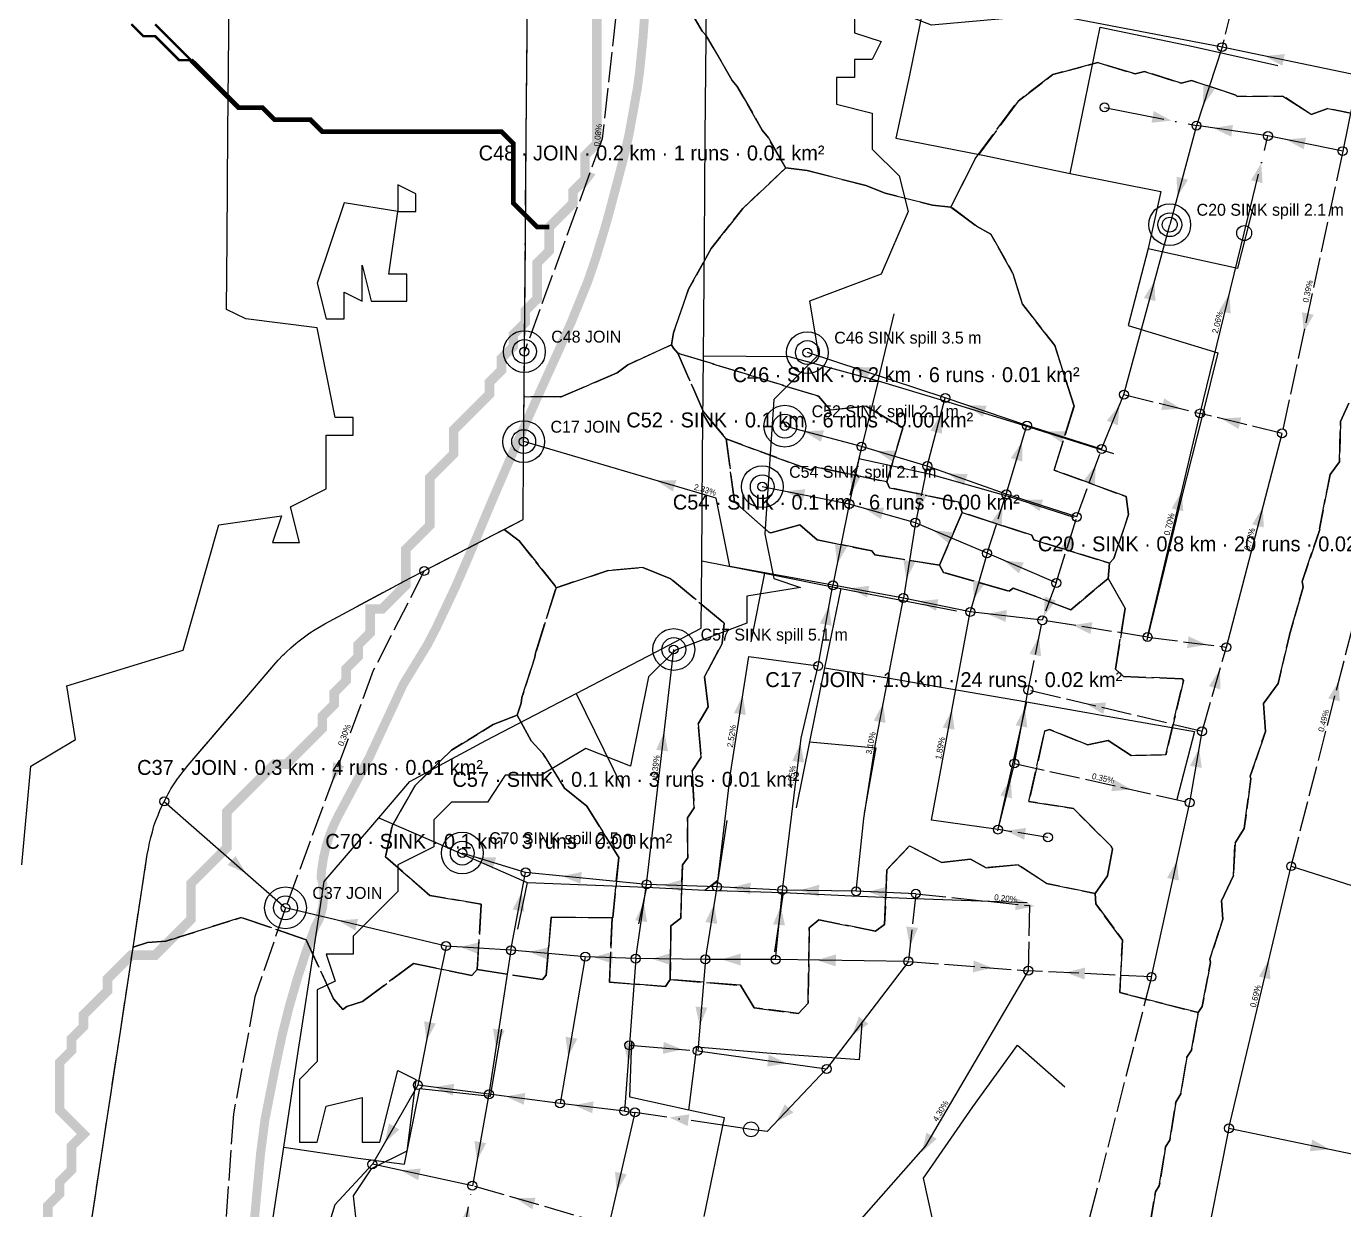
# Model space of a CAD drawing. Header units: metres. Extents: x 441395 to 476894, y 2561381 to 2578972.
# Drawn here: x 449856.8 to 450298.3, y 2568880.6 to 2569277.4 of the extents above; entities that cross this region are included whole.
import ezdxf
from ezdxf.enums import TextEntityAlignment as Align

# ---------------------------------------------------------------- set-up
doc = ezdxf.new("R2010")
doc.units = ezdxf.units.M
doc.header["$LTSCALE"] = 8
doc.linetypes.add('DASHDOT', pattern=[3.556, 2.54, -0.508, 0, -0.508])
doc.linetypes.add('DASHED', pattern=[1.524, 1.27, -0.254])
for name, color, linetype in [('A_ARROWS', 7, 'Continuous'), ('A_BUILT_2006', 252, 'Continuous'), ('A_CATCH_LABEL', 7, 'Continuous'), ('A_CATCHMENTS', 7, 'Continuous'), ('A_ENVELOPE', 3, 'Continuous'), ('A_GRADIENT', 8, 'Continuous'), ('A_JUNCTIONS', 8, 'Continuous'), ('A_MAIN_PIPE', 5, 'Continuous'), ('A_OUTLET_LABEL', 7, 'Continuous'), ('A_OUTLETS', 7, 'Continuous'), ('A_RUNS', 7, 'Continuous'), ('A_STREAMS', 5, 'Continuous'), ('A_WADI', 4, 'Continuous')]:
    doc.layers.add(name, color=color, linetype=linetype)

msp = doc.modelspace()

# ---------------------------------------------------------------- linework, layer by layer
at = {"layer": 'A_ARROWS', "color": 1}
for points in [[(450271.91, 2569267.42), (450278.58, 2569268.08), (450277.77, 2569264.16)], [(450067.93, 2569125.08), (450074.64, 2569125.2), (450073.51, 2569121.36)], [(450128.53, 2569096.91), (450127.84, 2569103.58), (450131.76, 2569102.79)], [(450151.73, 2569091.82), (450150.75, 2569098.45), (450154.7, 2569097.82)], [(450174.32, 2569085.04), (450174.15, 2569091.74), (450178, 2569090.64)], [(450132.64, 2569088.94), (450139.3, 2569089.77), (450138.58, 2569085.83)], [(450197.77, 2569079.49), (450198.15, 2569086.18), (450201.89, 2569084.78)], [(450125.87, 2569083.06), (450126.69, 2569076.41), (450122.76, 2569077.12)], [(450155.8, 2569084.62), (450162.47, 2569085.28), (450161.67, 2569081.36)], [(450178.85, 2569080.37), (450185.44, 2569081.62), (450184.98, 2569077.65)], [(450207.46, 2569076.6), (450214.1, 2569077.56), (450213.46, 2569073.61)], [(450196.21, 2569072.79), (450196.91, 2569066.12), (450192.99, 2569066.9)], [(450096.93, 2569053.1), (450097.92, 2569046.47), (450093.97, 2569047.08)], [(450143.99, 2569050.44), (450144.75, 2569043.78), (450140.82, 2569044.53)], [(450212.01, 2569050.19), (450218.7, 2569050.66), (450217.77, 2569046.76)], [(450167.07, 2569048.16), (450167.87, 2569041.51), (450163.93, 2569042.24)], [(450191.49, 2569048.89), (450192.27, 2569042.23), (450188.34, 2569042.97)], [(450116.25, 2569037.11), (450117.46, 2569030.51), (450113.49, 2569031)], [(450186.73, 2569025.21), (450187.13, 2569018.52), (450183.25, 2569019.48)], [(450185.21, 2569007.61), (450191.84, 2569008.59), (450191.23, 2569004.64)], [(450007.56, 2568998.71), (450014.26, 2568998.75), (450013.09, 2568994.93)], [(450036.35, 2568992.43), (450042.92, 2568993.79), (450042.52, 2568989.81)], [(450093.07, 2568988.58), (450099.56, 2568990.27), (450099.36, 2568986.28)], [(450116.09, 2568987.66), (450122.53, 2568989.55), (450122.46, 2568985.55)], [(450138.91, 2568987.17), (450145.39, 2568988.9), (450145.23, 2568984.9)], [(450022.89, 2568987.15), (450023.68, 2568980.49), (450019.75, 2568981.22)], [(450087.36, 2568983.03), (450088.32, 2568976.39), (450084.37, 2568977.03)], [(450109.68, 2568982.41), (450111.04, 2568975.85), (450107.06, 2568976.24)]]:
    msp.add_solid(points, dxfattribs=at)
at = {"layer": 'A_ARROWS', "color": 4}
for points in [[(450251.18, 2569250.81), (450251.26, 2569257.51), (450255.07, 2569256.27)], [(450240.58, 2569245.75), (450233.91, 2569245.04), (450234.69, 2569248.96)], [(450254.6, 2569243.27), (450261.23, 2569244.34), (450260.65, 2569240.38)], [(450279.04, 2569239.38), (450285.71, 2569240.06), (450284.91, 2569236.14)], [(450270.7, 2569231.48), (450271.12, 2569224.79), (450267.24, 2569225.74)], [(450242.57, 2569220.29), (450242.3, 2569226.99), (450246.17, 2569225.95)], [(450234.92, 2569191.94), (450235.19, 2569185.24), (450231.33, 2569186.28)], [(450260.02, 2569187.74), (450260.44, 2569181.05), (450256.55, 2569182)], [(450284.97, 2569174.81), (450284.36, 2569181.49), (450288.27, 2569180.65)], [(450243.87, 2569149.13), (450237.18, 2569148.73), (450238.14, 2569152.61)], [(450223.19, 2569150.3), (450222.62, 2569143.61), (450218.92, 2569145.13)], [(450257.31, 2569145.83), (450264, 2569146.25), (450263.05, 2569142.37)], [(450133.42, 2569120.98), (450132.79, 2569127.66), (450136.7, 2569126.83)], [(450111.19, 2569121.45), (450117.86, 2569122.16), (450117.07, 2569118.23)], [(450155.53, 2569114.61), (450154.9, 2569121.28), (450158.81, 2569120.46)], [(450244.07, 2569121.46), (450244.55, 2569114.77), (450240.66, 2569115.68)], [(450137.62, 2569115.76), (450144.32, 2569115.95), (450143.23, 2569112.1)], [(450271.22, 2569116.06), (450271.55, 2569109.36), (450267.68, 2569110.37)], [(450160.69, 2569108.4), (450167.36, 2569107.72), (450165.79, 2569104.04)], [(450184.39, 2569098.27), (450191.06, 2569097.59), (450189.49, 2569093.91)], [(450252.41, 2569070.03), (450245.81, 2569068.86), (450246.31, 2569072.83)], [(450256.86, 2569061.73), (450257, 2569055.03), (450253.16, 2569056.14)], [(450249.87, 2569035.35), (450250.76, 2569028.7), (450246.82, 2569029.38)], [(449959.24, 2569023.94), (449959.58, 2569030.64), (449963.34, 2569029.25)], [(450227.13, 2569021.47), (450220.45, 2569020.9), (450221.32, 2569024.81)], [(449930.39, 2568993.42), (449924.26, 2568996.14), (449926.9, 2568999.15)], [(450242.46, 2568997.62), (450243.04, 2568990.94), (450239.13, 2568991.8)], [(449961.28, 2568977.58), (449967.97, 2568978.04), (449967.04, 2568974.15)], [(450002.17, 2568968.66), (450008.68, 2568970.24), (450008.43, 2568966.25)]]:
    msp.add_solid(points, dxfattribs=at)
at = {"layer": 'A_ARROWS', "color": 3}
for points in [[(450043.51, 2569222.41), (450043.83, 2569229.11), (450047.59, 2569227.74)], [(450117.42, 2569141.6), (450124.12, 2569141.89), (450123.09, 2569138.02)], [(450141.69, 2569134.99), (450148.4, 2569135.08), (450147.26, 2569131.25)], [(450165.58, 2569127.48), (450172.28, 2569127.21), (450170.94, 2569123.44)], [(450190.87, 2569118.66), (450197.57, 2569118.6), (450196.35, 2569114.79)], [(450183.89, 2569116.35), (450183.81, 2569109.65), (450180.01, 2569110.89)], [(450207.29, 2569107.84), (450207.31, 2569101.14), (450203.48, 2569102.32)], [(450296.65, 2569057.7), (450296.99, 2569051.01), (450293.12, 2569052)], [(450070.6, 2569040.87), (450071.85, 2569034.28), (450067.88, 2569034.74)], [(450070.12, 2568989.43), (450076.58, 2568991.22), (450076.45, 2568987.22)], [(450063.78, 2568983.63), (450064.84, 2568977.01), (450060.88, 2568977.59)], [(450273.31, 2568964.49), (450273.78, 2568957.8), (450269.89, 2568958.73)], [(450293.65, 2568900.81), (450286.98, 2568900.16), (450287.8, 2568904.08)]]:
    msp.add_solid(points, dxfattribs=at)
at = {"layer": 'A_ARROWS', "color": 2}
for points in [[(450133.25, 2569163.14), (450139.95, 2569163.04), (450138.7, 2569159.24)], [(450163.39, 2569147.49), (450163.69, 2569140.79), (450159.82, 2569141.81)], [(450171.94, 2569150.34), (450178.64, 2569150.18), (450177.36, 2569146.39)], [(450198.36, 2569141.55), (450205.06, 2569141.54), (450203.87, 2569137.72)], [(450190.54, 2569138.11), (450190.61, 2569131.41), (450186.78, 2569132.56)], [(450215.24, 2569130.29), (450214.91, 2569123.59), (450211.15, 2569124.97)], [(450194.77, 2568982.33), (450188.19, 2568981.01), (450188.61, 2568984.99)], [(450152.98, 2568968.92), (450151.69, 2568975.5), (450155.67, 2568975.06)], [(450025.2, 2568967.04), (450031.75, 2568968.48), (450031.4, 2568964.49)], [(450046.88, 2568965.29), (450053.36, 2568967.04), (450053.2, 2568963.05)], [(450066.36, 2568964.69), (450072.79, 2568966.61), (450072.74, 2568962.61)], [(450089.79, 2568964.47), (450096.19, 2568966.46), (450096.18, 2568962.46)], [(450121.71, 2568964.25), (450128.13, 2568966.16), (450128.08, 2568962.16)], [(450180.53, 2568961.64), (450173.99, 2568960.14), (450174.3, 2568964.13)], [(450205.14, 2568960.07), (450211.63, 2568961.75), (450211.43, 2568957.76)], [(450082.52, 2568942.13), (450081.05, 2568948.67), (450085.04, 2568948.34)], [(450133.56, 2568939), (450135.84, 2568945.3), (450139.03, 2568942.88)], [(449990.86, 2568937.1), (449990.12, 2568943.76), (449994.04, 2568943)], [(450014.2, 2568934.63), (450013.19, 2568941.26), (450017.14, 2568940.66)], [(450038.39, 2568931.92), (450037.5, 2568938.57), (450041.44, 2568937.89)], [(450058.45, 2568930.08), (450056.93, 2568936.61), (450060.92, 2568936.31)], [(450076.65, 2568934.29), (450070.11, 2568932.81), (450070.43, 2568936.8)], [(450111.7, 2568929.64), (450105.09, 2568928.56), (450105.65, 2568932.52)], [(449993.58, 2568921.63), (450000.18, 2568922.79), (449999.67, 2568918.83)], [(450017.42, 2568918.55), (450024.02, 2568919.71), (450023.51, 2568915.74)], [(450040.33, 2568915.63), (450046.93, 2568916.86), (450046.45, 2568912.89)], [(450108.04, 2568909.89), (450111, 2568915.9), (450113.9, 2568913.15)], [(449976.87, 2568902.94), (449978.32, 2568909.48), (449981.79, 2568907.49)], [(450072.37, 2568911.5), (450078.99, 2568912.55), (450078.41, 2568908.6)], [(450156.97, 2568899.86), (450158.48, 2568906.39), (450161.93, 2568904.37)], [(450007.81, 2568896.93), (450006.98, 2568903.59), (450010.91, 2568902.88)], [(449982.27, 2568893.75), (449988.94, 2568894.36), (449988.11, 2568890.45)], [(450054.62, 2568886.59), (450054.11, 2568893.28), (450058.01, 2568892.38)], [(450020.75, 2568884.42), (450027.45, 2568884.56), (450026.34, 2568880.72)], [(450005.05, 2568881.73), (450005.88, 2568875.07), (450001.94, 2568875.79)]]:
    msp.add_solid(points, dxfattribs=at)
at = {"layer": 'A_BUILT_2006', "color": 252}
for points in [[(450084.61, 2569273.26), (450084.82, 2569299.19)], [(450157.28, 2569282.86), (450152.84, 2569261.02)], [(450211.68, 2569252.53), (450216.71, 2569277.13)], [(450216.71, 2569277.13), (450247.87, 2569270.64)], [(450084.33, 2569240.57), (450084.61, 2569273.26)], [(450247.87, 2569270.64), (450276.3, 2569264.28)], [(450152.84, 2569261.02), (450148.17, 2569239.82)], [(450206.7, 2569228.06), (450211.68, 2569252.53)], [(450084.04, 2569204.72), (450084.33, 2569240.57)], [(450148.17, 2569239.82), (450177.34, 2569234.17)], [(450177.34, 2569234.17), (450206.7, 2569228.06)], [(450206.7, 2569228.06), (450237.06, 2569221.97)], [(450237.06, 2569221.97), (450232.83, 2569202.83)], [(450262.79, 2569196.24), (450268.31, 2569217.71)], [(450083.72, 2569166.92), (450084.04, 2569204.72)], [(450232.83, 2569202.83), (450226.07, 2569177.03)], [(450232.83, 2569202.83), (450262.79, 2569196.24)], [(450142.31, 2569158.46), (450147.63, 2569180.93)], [(450226.07, 2569177.03), (450256.17, 2569167.93)], [(450083.44, 2569133.15), (450083.72, 2569166.92)], [(450083.72, 2569166.92), (450112.3, 2569166.69)], [(450112.3, 2569166.69), (450142.31, 2569158.46)], [(450256.17, 2569167.93), (450250.99, 2569147.1)], [(450142.31, 2569158.46), (450135.76, 2569132.46)], [(450142.31, 2569158.46), (450165.66, 2569151.44)], [(450165.66, 2569151.44), (450189.51, 2569144.09)], [(450189.51, 2569144.09), (450221.13, 2569134.18)], [(450250.99, 2569147.1), (450243.88, 2569118.93)], [(450083.15, 2569098.15), (450083.44, 2569133.15)], [(450135.76, 2569132.46), (450132.76, 2569120.19)], [(450135.76, 2569132.46), (450159.36, 2569127.29)], [(450159.36, 2569127.29), (450186.62, 2569119.62)], [(450186.62, 2569119.62), (450207.92, 2569112.75)], [(450243.88, 2569118.93), (450238.2, 2569095.3)], [(450082.96, 2569075.55), (450083.15, 2569098.15)], [(450083.15, 2569098.15), (450104.21, 2569093.99)], [(450238.2, 2569095.3), (450232.35, 2569071.56)], [(450104.21, 2569093.99), (450099.61, 2569070.95)], [(450104.21, 2569093.99), (450129.77, 2569088.83)], [(450129.77, 2569088.83), (450124.25, 2569062.27)], [(450129.77, 2569088.83), (450168.57, 2569081.38)], [(450067.67, 2569067.54), (450082.96, 2569075.55)], [(450041.09, 2569053.62), (450067.67, 2569067.54)], [(450124.25, 2569062.27), (450119.24, 2569037.45)], [(450124.25, 2569062.27), (450145.45, 2569058.89)], [(450145.45, 2569058.89), (450169.21, 2569054.78)], [(450169.21, 2569054.78), (450192.05, 2569050.91)], [(450010.83, 2569037.91), (450041.09, 2569053.62)], [(450041.09, 2569053.62), (450056.55, 2569022.03)], [(450192.05, 2569050.91), (450187.12, 2569029.03)], [(450192.05, 2569050.91), (450213.51, 2569047.08), (450217.2, 2569046.44)], [(450217.2, 2569046.44), (450248.32, 2569040.97)], [(449985.29, 2569024.17), (450010.83, 2569037.91)], [(450119.24, 2569037.45), (450114.79, 2569015.3)], [(450119.24, 2569037.45), (450141.52, 2569035.46)], [(450248.32, 2569040.97), (450242.35, 2569018.13)], [(450141.52, 2569035.46), (450137.63, 2569013.58)], [(450187.12, 2569029.03), (450182.32, 2569007.56)], [(449974.89, 2569012.01), (449985.29, 2569024.17)], [(449956.61, 2568990.64), (449974.89, 2569012.01)], [(449974.89, 2569012.01), (449997.41, 2569002.25)], [(450088.7, 2568991.21), (450091.64, 2569011.07)], [(449997.41, 2569002.25), (450024.63, 2568990.29)], [(449952.11, 2568960.98), (449956.61, 2568990.64)], [(450024.63, 2568990.29), (450021.37, 2568974.6)], [(450024.63, 2568990.29), (450064.6, 2568988.7)], [(450064.6, 2568988.7), (450061.94, 2568976.41)], [(450064.6, 2568988.7), (450084.17, 2568987.76)], [(450084.17, 2568987.76), (450088.7, 2568991.21)], [(450084.17, 2568987.76), (450110.5, 2568986.88)], [(450110.5, 2568986.88), (450107.57, 2568967.07)], [(450110.5, 2568986.88), (450133.42, 2568985.85)], [(450133.42, 2568985.85), (450154.54, 2568984.96)], [(450154.54, 2568984.96), (450192.22, 2568983.54)], [(449947.61, 2568931.32), (449952.11, 2568960.98)], [(450012.39, 2568918.65), (450016.18, 2568941.15)], [(450136.03, 2568930.89), (450136.92, 2568942.96)], [(450059.03, 2568918.27), (450059.77, 2568937.15)], [(450174.04, 2568915.03), (450188.99, 2568935.78)], [(450188.99, 2568935.78), (450204.85, 2568921.78)], [(449943.09, 2568901.51), (449947.61, 2568931.32)], [(450078.88, 2568913.94), (450081.49, 2568935.21)], [(450081.49, 2568935.21), (450105.01, 2568933.12)], [(450105.01, 2568933.12), (450136.03, 2568930.89)], [(449983.49, 2568895.8), (449988.64, 2568921.2)], [(449988.64, 2568921.2), (450012.39, 2568918.65)], [(450078.88, 2568913.94), (450059.03, 2568918.27)], [(450090.78, 2568911.35), (450078.88, 2568913.94)], [(450157.47, 2568891.16), (450174.04, 2568915.03)], [(450083.94, 2568878.29), (450090.78, 2568911.35)], [(449937.84, 2568866.9), (449943.09, 2568901.51)], [(449943.09, 2568901.51), (449967.97, 2568897.82)], [(449967.97, 2568897.82), (449983.49, 2568895.8)], [(450162.04, 2568870.39), (450157.47, 2568891.16)]]:
    msp.add_lwpolyline(points, dxfattribs=at)
at = {"layer": 'A_CATCHMENTS', "color": 3, "linetype": 'DASHED'}
for points in [[(450074.11, 2569291.67), (450083.25, 2569275.78), (450084.58, 2569274.43), (450093.35, 2569259.18), (450095.05, 2569257.19), (450103.45, 2569242.59), (450105.52, 2569239.95), (450111.31, 2569229.87), (450096.88, 2569216.25), (450086.28, 2569202.83), (450078.73, 2569189.2), (450073.67, 2569174.65), (450073, 2569170.6), (450058.36, 2569163.85), (450054.81, 2569161.14), (450036.07, 2569153.11), (450023.6, 2569153.21), (450023.72, 2569167.42), (450023.72, 2569167.42), (450023.72, 2569167.42), (450024.04, 2569205.22), (450024.34, 2569241.07), (450024.61, 2569273.76), (450024.61, 2569273.76), (450024.61, 2569273.76), (450024.82, 2569299.69)], [(450232.99, 2568873.31), (450235.25, 2568886.52), (450236.51, 2568888.57), (450238.64, 2568901.59), (450240.03, 2568903.84), (450242.04, 2568916.67), (450243.75, 2568919.43), (450245.79, 2568931.66), (450247.32, 2568934.05), (450249.54, 2568946.64), (450250.88, 2568948.68), (450253.65, 2568963.49), (450253.44, 2568964.56), (450257.84, 2568977.97), (450257.37, 2568984.13), (450261.39, 2568992.6), (450261.92, 2569003.55), (450264.97, 2569008.4), (450267.24, 2569025.02), (450267.02, 2569025.89), (450272.12, 2569040.96), (450271.41, 2569050.29), (450276.38, 2569057.06), (450280.15, 2569073.25), (450280.17, 2569073.29), (450284.71, 2569089.32), (450284.46, 2569091.26), (450290.3, 2569108.7), (450290.25, 2569108.89), (450293.74, 2569127.11), (450296.94, 2569131.39), (450297.24, 2569144.91), (450300.1, 2569151.01)]]:
    msp.add_lwpolyline(points, dxfattribs=at)
at = {"layer": 'A_CATCHMENTS', "color": 1, "linetype": 'DASHED'}
msp.add_lwpolyline([(450316.43, 2569244.99), (450292.96, 2569249.79), (450287.46, 2569247.86), (450277.96, 2569253.96), (450262.62, 2569253.87), (450262.17, 2569254.34), (450247.29, 2569259.19), (450243.81, 2569258.35), (450231.59, 2569262.21), (450228.39, 2569261.39), (450215.89, 2569265.21), (450200.85, 2569261.24), (450189.18, 2569252.29), (450174.84, 2569232.95), (450166.69, 2569216.74), (450160.45, 2569217.44), (450144.68, 2569221.39), (450138.18, 2569224), (450118.44, 2569229.03), (450111.31, 2569229.87), (450105.52, 2569239.95), (450103.45, 2569242.59), (450095.05, 2569257.19), (450093.35, 2569259.18), (450084.58, 2569274.43), (450083.25, 2569275.78), (450074.11, 2569291.67)], dxfattribs=at)
at = {"layer": 'A_CATCHMENTS', "color": 4, "linetype": 'DASHED'}
msp.add_lwpolyline([(450300.1, 2569151.01), (450297.24, 2569144.91), (450296.94, 2569131.39), (450293.74, 2569127.11), (450290.25, 2569108.89), (450290.3, 2569108.7), (450284.46, 2569091.26), (450284.71, 2569089.32), (450280.17, 2569073.29), (450280.15, 2569073.25), (450276.38, 2569057.06), (450271.41, 2569050.29), (450272.12, 2569040.96), (450267.02, 2569025.89), (450267.24, 2569025.02), (450264.97, 2569008.4), (450261.92, 2569003.55), (450261.39, 2568992.6), (450257.37, 2568984.13), (450257.84, 2568977.97), (450253.44, 2568964.56), (450253.65, 2568963.49), (450250.88, 2568948.68), (450249.54, 2568946.64), (450223.29, 2568953.39), (450224.17, 2568970.98), (450215.21, 2568983.09), (450215.02, 2568986.54), (450219.2, 2568992.5), (450220.82, 2569001.47), (450220.35, 2569002.5), (450220.35, 2569002.5), (450207.73, 2569015.07), (450192.84, 2569017.47), (450198.08, 2569041.03), (450199.72, 2569041.62), (450212.49, 2569036.48), (450219.34, 2569037.85), (450227.11, 2569032.86), (450238.72, 2569033.14), (450244.65, 2569058.04), (450244.22, 2569058.55), (450224.47, 2569059.39), (450221.81, 2569061.83), (450225.08, 2569082.24), (450219.33, 2569092.24), (450219.81, 2569097.35), (450221.3, 2569098.96), (450226.22, 2569113.63), (450225.39, 2569119.72), (450201.23, 2569128.58), (450207.97, 2569150.06), (450201.48, 2569170.33), (450190.67, 2569184.18), (450187.48, 2569194.48), (450180.1, 2569207.71), (450175.2, 2569210.39), (450166.69, 2569216.74), (450174.84, 2569232.95), (450189.18, 2569252.29), (450200.85, 2569261.24), (450215.89, 2569265.21), (450228.39, 2569261.39), (450231.59, 2569262.21), (450243.81, 2569258.35), (450247.29, 2569259.19), (450262.17, 2569254.34), (450262.62, 2569253.87), (450277.96, 2569253.96), (450287.46, 2569247.86), (450292.96, 2569249.79), (450316.43, 2569244.99)], dxfattribs=at)
at = {"layer": 'A_CATCHMENTS', "color": 2, "linetype": 'DASHED'}
msp.add_lwpolyline([(450146.11, 2569122.67), (450145.17, 2569124.59), (450150.56, 2569142.69), (450138.26, 2569149.99), (450126.2, 2569148.74), (450122.29, 2569153.33), (450075.14, 2569167.8), (450073.65, 2569169.51), (450073, 2569170.6), (450073.67, 2569174.65), (450078.73, 2569189.2), (450086.28, 2569202.83), (450096.88, 2569216.25), (450111.31, 2569229.87), (450118.44, 2569229.03), (450138.18, 2569224), (450144.68, 2569221.39), (450160.45, 2569217.44), (450166.69, 2569216.74), (450175.2, 2569210.39), (450180.1, 2569207.71), (450187.48, 2569194.48), (450190.67, 2569184.18), (450201.48, 2569170.33), (450207.97, 2569150.06), (450201.23, 2569128.58), (450225.39, 2569119.72), (450226.22, 2569113.63), (450221.3, 2569098.96), (450219.81, 2569097.35), (450194.46, 2569105.2), (450193.84, 2569106.72), (450170.42, 2569114.34), (450169.35, 2569117.76), (450146.11, 2569122.67)], close=True, dxfattribs=at)
at = {"layer": 'A_CATCHMENTS', "color": 1, "linetype": 'DASHED'}
for points in [[(450096.12, 2568955.8), (450072.62, 2568957.75), (450072.83, 2568975.72), (450076.11, 2568978.29), (450076.72, 2568996.21), (450078.46, 2568998.5), (450078.33, 2569011.99), (450080.65, 2569015.27), (450079.99, 2569027.77), (450082.96, 2569032.3), (450081.95, 2569043.51), (450085.3, 2569049.15), (450084.04, 2569059.24), (450089.98, 2569070.37), (450090.68, 2569077.29), (450072.76, 2569092.07), (450063.47, 2569095.93), (450051.78, 2569094.88), (450034.34, 2569089.11), (450033.92, 2569089.88), (450021.92, 2569104.82), (450016.9, 2569108.68), (450023.26, 2569112.01), (450023.44, 2569133.65), (450023.44, 2569133.65), (450023.44, 2569133.65), (450023.6, 2569153.21), (450036.07, 2569153.11), (450054.81, 2569161.14), (450058.36, 2569163.85), (450073, 2569170.6), (450073.65, 2569169.51), (450075.14, 2569167.8), (450083.76, 2569148.07), (450091.36, 2569139.05), (450094.15, 2569117.91), (450105.66, 2569107.73), (450106.35, 2569107.55), (450116.05, 2569110.18), (450121.9, 2569105.16), (450140.14, 2569101.49), (450141.18, 2569100.13), (450162.88, 2569096.69), (450164.21, 2569094.22), (450186.2, 2569087.93), (450187.53, 2569089.03), (450206.91, 2569081.76), (450219.33, 2569092.24), (450225.08, 2569082.24), (450221.81, 2569061.83), (450224.47, 2569059.39), (450244.22, 2569058.55), (450244.65, 2569058.04), (450238.72, 2569033.14), (450227.11, 2569032.86), (450219.34, 2569037.85), (450212.49, 2569036.48), (450199.72, 2569041.62), (450198.08, 2569041.03), (450192.84, 2569017.47), (450207.73, 2569015.07), (450220.35, 2569002.5), (450220.82, 2569001.47), (450219.2, 2568992.5), (450215.02, 2568986.54), (450198.74, 2568990), (450189.19, 2568996.23), (450178.49, 2568995.22), (450173.21, 2568998.1), (450163.57, 2568997.02), (450152.8, 2569002.53), (450145.23, 2568994.58), (450144.46, 2568976.17), (450141.43, 2568973.91), (450122.4, 2568977.81), (450119.18, 2568975.09), (450118.83, 2568949.77), (450115.58, 2568946.31), (450100.75, 2568948.28), (450096.12, 2568955.8)], [(450029.79, 2568957.71), (450007.88, 2568961.06), (450009.28, 2568982.93), (450009.24, 2568982.97), (449992.03, 2568985.97), (449977.21, 2568998.85), (449979.43, 2569009.32), (449987.1, 2569022.79), (449999.24, 2569034.61), (450013.28, 2569043.22), (450021.29, 2569046.39), (450026.01, 2569037.75), (450029.94, 2569033.57), (450037.16, 2569021.95), (450044.62, 2569015.9), (450055.32, 2568998.69), (450053.33, 2568978.58), (450053.08, 2568978.43), (450032.85, 2568978.63), (450032.72, 2568978.53), (450031.04, 2568959.19), (450029.79, 2568957.71)]]:
    msp.add_lwpolyline(points, close=True, dxfattribs=at)
at = {"layer": 'A_CATCHMENTS', "color": 3, "linetype": 'DASHED'}
for points in [[(450145.17, 2569124.59), (450121.15, 2569129.69), (450119.71, 2569128.5), (450091.36, 2569139.05), (450083.76, 2569148.07), (450075.14, 2569167.8), (450122.29, 2569153.33), (450126.2, 2569148.74), (450138.26, 2569149.99), (450150.56, 2569142.69), (450145.17, 2569124.59)], [(450206.91, 2569081.76), (450187.53, 2569089.03), (450186.2, 2569087.93), (450164.21, 2569094.22), (450162.88, 2569096.69), (450170.42, 2569114.34), (450193.84, 2569106.72), (450194.46, 2569105.2), (450219.81, 2569097.35), (450219.33, 2569092.24), (450206.91, 2569081.76)], [(450044.62, 2569015.9), (450037.16, 2569021.95), (450029.94, 2569033.57), (450026.01, 2569037.75), (450021.29, 2569046.39), (450022.59, 2569050.39), (450022.89, 2569052.3), (450027.23, 2569065.82), (450027.42, 2569067.16), (450034.34, 2569089.11), (450051.78, 2569094.88), (450063.47, 2569095.93), (450072.76, 2569092.07), (450090.68, 2569077.29), (450089.98, 2569070.37), (450084.04, 2569059.24), (450085.3, 2569049.15), (450081.95, 2569043.51), (450082.96, 2569032.3), (450079.99, 2569027.77), (450080.65, 2569015.27), (450078.33, 2569011.99), (450078.46, 2568998.5), (450076.72, 2568996.21), (450076.11, 2568978.29), (450072.83, 2568975.72), (450072.62, 2568957.75), (450070.99, 2568955.44), (450052.26, 2568956.83), (450053.08, 2568978.43), (450053.33, 2568978.58), (450055.32, 2568998.69), (450044.62, 2569015.9)]]:
    msp.add_lwpolyline(points, close=True, dxfattribs=at)
at = {"layer": 'A_CATCHMENTS', "color": 4, "linetype": 'DASHED'}
for points in [[(450170.42, 2569114.34), (450162.88, 2569096.69), (450141.18, 2569100.13), (450140.14, 2569101.49), (450121.9, 2569105.16), (450116.05, 2569110.18), (450106.35, 2569107.55), (450105.66, 2569107.73), (450094.15, 2569117.91), (450091.36, 2569139.05), (450119.71, 2569128.5), (450121.15, 2569129.69), (450145.17, 2569124.59), (450146.11, 2569122.67), (450169.35, 2569117.76), (450170.42, 2569114.34)], [(449892.58, 2568968.59), (449892.79, 2568969.98), (449897.29, 2568999.64), (449897.68, 2569001.59), (449898.01, 2569003.55), (449898.27, 2569004.47), (449898.46, 2569005.41), (449899.04, 2569007.31), (449899.56, 2569009.23), (449899.9, 2569010.13), (449900.18, 2569011.04), (449900.95, 2569012.88), (449901.66, 2569014.73), (449902.08, 2569015.59), (449902.45, 2569016.48), (449903.4, 2569018.22), (449904.28, 2569020), (449904.79, 2569020.81), (449905.25, 2569021.66), (449906.36, 2569023.31), (449907.41, 2569024.99), (449908, 2569025.75), (449908.53, 2569026.54), (449909.8, 2569028.08), (449911.02, 2569029.65), (449929.3, 2569051.02), (449939.7, 2569063.17), (449941.24, 2569064.81), (449942.75, 2569066.48), (449943.26, 2569066.95), (449943.74, 2569067.46), (449945.44, 2569068.93), (449947.1, 2569070.45), (449947.66, 2569070.86), (449948.18, 2569071.32), (449950.01, 2569072.62), (449951.82, 2569073.97), (449952.41, 2569074.33), (449952.98, 2569074.73), (449954.93, 2569075.85), (449956.86, 2569077.01), (449982.4, 2569090.75), (449982.8, 2569090.94), (449983.19, 2569091.17), (450013.35, 2569106.83), (450016.9, 2569108.68), (450021.92, 2569104.82), (450033.92, 2569089.88), (450034.34, 2569089.11), (450027.42, 2569067.16), (450027.23, 2569065.82), (450022.89, 2569052.3), (450022.59, 2569050.39), (450021.29, 2569046.39), (450013.28, 2569043.22), (449999.24, 2569034.61), (449987.1, 2569022.79), (449979.43, 2569009.32), (449977.21, 2568998.85), (449992.03, 2568985.97), (450009.24, 2568982.97), (450009.28, 2568982.93), (450007.88, 2568961.06), (450006.06, 2568959.05), (449986.59, 2568963.14), (449969.42, 2568950.41), (449964.19, 2568948.71), (449962.9, 2568947.75), (449959.69, 2568951.29), (449950.57, 2568971.08), (449928.81, 2568978.55), (449903.51, 2568970.59), (449897.39, 2568970.11), (449892.58, 2568968.59)]]:
    msp.add_lwpolyline(points, close=True, dxfattribs=at)
at = {"layer": 'A_CATCHMENTS', "color": 2, "linetype": 'DASHED'}
msp.add_lwpolyline([(449878.52, 2568875.9), (449883.77, 2568910.51), (449888.29, 2568940.32), (449888.29, 2568940.32), (449888.29, 2568940.32), (449892.58, 2568968.59), (449897.39, 2568970.11), (449897.39, 2568970.11), (449903.51, 2568970.59), (449928.81, 2568978.55), (449950.57, 2568971.08), (449959.69, 2568951.29), (449962.9, 2568947.75), (449964.19, 2568948.71), (449969.42, 2568950.41), (449986.59, 2568963.14), (450006.06, 2568959.05), (450007.88, 2568961.06), (450029.79, 2568957.71), (450031.04, 2568959.19), (450032.72, 2568978.53), (450032.85, 2568978.63), (450053.08, 2568978.43), (450052.26, 2568956.83), (450070.99, 2568955.44), (450072.62, 2568957.75), (450096.12, 2568955.8), (450100.75, 2568948.28), (450115.58, 2568946.31), (450118.83, 2568949.77), (450119.18, 2568975.09), (450122.4, 2568977.81), (450141.43, 2568973.91), (450144.46, 2568976.17), (450145.23, 2568994.58), (450152.8, 2569002.53), (450163.57, 2568997.02), (450173.21, 2568998.1), (450178.49, 2568995.22), (450189.19, 2568996.23), (450198.74, 2568990), (450215.02, 2568986.54), (450215.21, 2568983.09), (450224.17, 2568970.98), (450223.29, 2568953.39), (450249.54, 2568946.64), (450247.32, 2568934.05), (450245.79, 2568931.66), (450243.75, 2568919.43), (450242.04, 2568916.67), (450240.03, 2568903.84), (450238.64, 2568901.59), (450236.51, 2568888.57), (450235.25, 2568886.52), (450232.99, 2568873.31)], dxfattribs=at)
at = {"layer": 'A_ENVELOPE', "color": 3}
msp.add_lwpolyline([(449878.52, 2568875.9), (449883.77, 2568910.51), (449888.29, 2568940.32), (449888.29, 2568940.32), (449888.29, 2568940.32), (449892.79, 2568969.98), (449897.29, 2568999.64), (449897.68, 2569001.59), (449898.01, 2569003.55), (449898.27, 2569004.47), (449898.46, 2569005.41), (449899.04, 2569007.31), (449899.56, 2569009.23), (449899.9, 2569010.13), (449900.18, 2569011.04), (449900.95, 2569012.88), (449901.66, 2569014.73), (449902.08, 2569015.59), (449902.45, 2569016.48), (449903.4, 2569018.22), (449904.28, 2569020), (449904.79, 2569020.81), (449905.25, 2569021.66), (449906.36, 2569023.31), (449907.41, 2569024.99), (449908, 2569025.75), (449908.53, 2569026.54), (449909.8, 2569028.08), (449911.02, 2569029.65), (449929.3, 2569051.02), (449939.7, 2569063.17), (449941.24, 2569064.81), (449942.75, 2569066.48), (449943.26, 2569066.95), (449943.74, 2569067.46), (449945.44, 2569068.93), (449947.1, 2569070.45), (449947.66, 2569070.86), (449948.18, 2569071.32), (449950.01, 2569072.62), (449951.82, 2569073.97), (449952.41, 2569074.33), (449952.98, 2569074.73), (449954.93, 2569075.85), (449956.86, 2569077.01), (449982.4, 2569090.75), (449982.8, 2569090.94), (449983.19, 2569091.17), (450013.35, 2569106.83), (450023.26, 2569112.01), (450023.44, 2569133.65), (450023.44, 2569133.65), (450023.44, 2569133.65), (450023.72, 2569167.42), (450023.72, 2569167.42), (450023.72, 2569167.42), (450024.04, 2569205.22), (450024.34, 2569241.07), (450024.61, 2569273.76), (450024.61, 2569273.76), (450024.61, 2569273.76), (450024.82, 2569299.69)], dxfattribs=at)
at = {"layer": 'A_JUNCTIONS'}
for centre in [(450257.57, 2569270.39), (450218.16, 2569250.2), (450248.99, 2569244.09), (450272.93, 2569240.62), (450298, 2569235.52), (450023.73, 2569168.32), (450118.57, 2569167.97), (450164.77, 2569152.76), (450224.66, 2569153.9), (450250.2, 2569147.56), (450111, 2569143.3), (450192.16, 2569143.49), (450023.48, 2569138.11), (450277.68, 2569140.86), (450136.7, 2569136.48), (450217.2, 2569135.64), (450158.76, 2569129.91), (450103.45, 2569122.99), (450185.23, 2569120.47), (450132.61, 2569117.17), (450154.76, 2569110.93), (450208.85, 2569112.88), (450178.79, 2569100.67), (449990.15, 2569094.78), (450127.13, 2569089.94), (450201.99, 2569090.73), (450150.75, 2569085.66), (450173.17, 2569081.03), (450197.3, 2569078.23), (450232.58, 2569072.57), (450073.79, 2569068.41), (450259.02, 2569069.19), (450122.19, 2569062.9), (450192.61, 2569054.81), (450250.84, 2569040.95), (450187.96, 2569030.19), (449903, 2569017.48), (450246.74, 2569017.1), (450182.48, 2569008.04), (450199.19, 2569005.42), (450002.9, 2569000.14), (450280.72, 2568995.75), (450024.11, 2568993.65), (450064.66, 2568989.62), (450088.3, 2568988.82), (450110.21, 2568987.76), (450134.91, 2568987.33), (450154.91, 2568986.5), (449943.65, 2568981.78), (449997.45, 2568968.96), (450019.22, 2568967.56), (450044.12, 2568965.39), (450061.02, 2568964.75), (450084.38, 2568964.48), (450107.9, 2568964.44), (450152.42, 2568963.82), (450192.62, 2568960.7), (450233.9, 2568958.64), (450058.91, 2568935.72), (450081.83, 2568933.88), (450125.02, 2568927.76), (449988.01, 2568922.35), (450011.85, 2568919.27), (450035.69, 2568916.18), (450057.23, 2568913.61), (450060.76, 2568913.19), (450259.88, 2568907.87), (449972.77, 2568895.78), (450006.3, 2568888.61)]:
    msp.add_circle(centre, 1.5, dxfattribs=at)
at = {"layer": 'A_JUNCTIONS', "color": 30}
for centre in [(450240.03, 2569210.86), (450264.98, 2569208.05), (450099.68, 2568907.51)]:
    msp.add_circle(centre, 2.5, dxfattribs=at)
at = {"layer": 'A_MAIN_PIPE', "color": 5, "const_width": 3}
msp.add_lwpolyline([(450064.26, 2569284.49), (450063.48, 2569273.67), (450062.41, 2569262.82), (450061.61, 2569256.74), (450059.44, 2569244.74), (450058.8, 2569241.18), (450057.12, 2569233.79), (450054.03, 2569222.05), (450052.16, 2569214.95), (450050.63, 2569209.52), (450047.46, 2569199.09), (450044.94, 2569191.77), (450040.35, 2569180.45), (450039.57, 2569178.51), (450035.19, 2569168.64), (450030.24, 2569157.74), (450026.33, 2569149.08), (450022.9, 2569141.36), (450021.97, 2569139.28), (450017.68, 2569129.45), (450013.45, 2569119.59), (450011.19, 2569114.25), (450006.55, 2569103.19), (450005.11, 2569099.76), (450000.8, 2569089.79), (449995.64, 2569078.82), (449994.25, 2569075.86), (449991.22, 2569070.01), (449984.82, 2569059.53), (449983.12, 2569056.75), (449971.76, 2569032.3), (449961.22, 2569012.43), (449959.73, 2569009.34), (449958.5, 2569006.28), (449957.28, 2569002.46), (449956.38, 2568998.59), (449955.77, 2568994.66), (449955.57, 2568991.86), (449956.1, 2568990.09), (449956.51, 2568985.99), (449956.1, 2568981.89), (449954.91, 2568977.94), (449954.54, 2568977.25), (449953.61, 2568975.51), (449950.61, 2568967.26), (449950.51, 2568966.98), (449947.57, 2568957.94), (449946.85, 2568955.42), (449944.94, 2568948.81), (449942.62, 2568939.6), (449940.26, 2568928.52), (449936.76, 2568910.76), (449935.27, 2568899.26), (449934.87, 2568895.01), (449934.61, 2568892.24), (449933.76, 2568883.06), (449932.65, 2568871.11)], dxfattribs=at)
at = {"layer": 'A_OUTLETS', "color": 1}
for centre, radius in [((450240.03, 2569210.86), 7), ((450240.03, 2569210.86), 4), ((450118.57, 2569167.97), 7), ((450118.57, 2569167.97), 4), ((450111, 2569143.3), 7), ((450111, 2569143.3), 4), ((450103.45, 2569122.99), 7), ((450103.45, 2569122.99), 4), ((450073.79, 2569068.41), 7), ((450073.79, 2569068.41), 4), ((450002.9, 2569000.14), 7), ((450002.9, 2569000.14), 4)]:
    msp.add_circle(centre, radius, dxfattribs=at)
at = {"layer": 'A_OUTLETS', "color": 5}
for centre, radius in [((450023.73, 2569168.32), 7), ((450023.73, 2569168.32), 4), ((450023.48, 2569138.11), 7), ((450023.48, 2569138.11), 4), ((449943.65, 2568981.78), 7), ((449943.65, 2568981.78), 4)]:
    msp.add_circle(centre, radius, dxfattribs=at)
at = {"layer": 'A_RUNS', "color": 1, "linetype": 'DASHED'}
for points in [[(450269.81, 2569320.15), (450257.57, 2569270.39)], [(450201.99, 2569090.73), (450197.3, 2569078.23)], [(450192.61, 2569054.81), (450197.3, 2569078.23)], [(450232.58, 2569072.57), (450197.3, 2569078.23)], [(450250.84, 2569040.95), (450192.61, 2569054.81)], [(450199.19, 2569005.42), (450182.48, 2569008.04)]]:
    msp.add_lwpolyline(points, dxfattribs=at)
at = {"layer": 'A_RUNS', "color": 3, "linetype": 'DASHED'}
for points in [[(450058.29, 2569317.23), (450049.81, 2569239.65), (450023.73, 2569168.32)], [(450178.79, 2569100.67), (450185.23, 2569120.47)], [(450201.99, 2569090.73), (450208.85, 2569112.88)], [(450280.72, 2568995.75), (450305.61, 2569092.55)]]:
    msp.add_lwpolyline(points, dxfattribs=at)
at = {"layer": 'A_RUNS', "color": 1}
for points in [[(450257.57, 2569270.39), (450200.31, 2569281.33), (450160.19, 2569277.78), (450058.29, 2569317.23)], [(450303.2, 2569260.93), (450257.57, 2569270.39)], [(450127.13, 2569089.94), (450092.58, 2569096.21), (450088.04, 2569119.18), (450023.48, 2569138.11)], [(450132.61, 2569117.17), (450127.13, 2569089.94)], [(450154.76, 2569110.93), (450150.75, 2569085.66)], [(450178.79, 2569100.67), (450173.17, 2569081.03)], [(450122.19, 2569062.9), (450127.13, 2569089.94)], [(450150.75, 2569085.66), (450127.13, 2569089.94)], [(450134.91, 2568987.33), (450137.54, 2569011.78), (450141.27, 2569036.26), (450150.75, 2569085.66)], [(450173.17, 2569081.03), (450150.75, 2569085.66)], [(450182.48, 2569008.04), (450160.19, 2569011.16), (450173.17, 2569081.03)], [(450197.3, 2569078.23), (450173.17, 2569081.03)], [(450088.3, 2568988.82), (450092.83, 2569026.78), (450098.95, 2569066.07), (450122.19, 2569062.9)], [(450110.21, 2568987.76), (450116.44, 2569038.68), (450122.19, 2569062.9)], [(450187.96, 2569030.19), (450192.61, 2569054.81)], [(450182.48, 2569008.04), (450187.96, 2569030.19)], [(450024.11, 2568993.65), (450002.9, 2569000.14)], [(450019.22, 2568967.56), (450024.11, 2568993.65)], [(450064.66, 2568989.62), (450024.11, 2568993.65)], [(450084.38, 2568964.48), (450088.3, 2568988.82)], [(450110.21, 2568987.76), (450088.3, 2568988.82)], [(450107.9, 2568964.44), (450110.21, 2568987.76)], [(450134.91, 2568987.33), (450110.21, 2568987.76)], [(450154.91, 2568986.5), (450134.91, 2568987.33)]]:
    msp.add_lwpolyline(points, dxfattribs=at)
at = {"layer": 'A_RUNS', "color": 4}
for points in [[(450257.57, 2569270.39), (450248.99, 2569244.09)], [(450303.2, 2569260.93), (450298, 2569235.52)], [(450248.99, 2569244.09), (450240.03, 2569210.86)], [(450272.93, 2569240.62), (450248.99, 2569244.09)], [(450298, 2569235.52), (450272.93, 2569240.62)], [(450224.66, 2569153.9), (450240.03, 2569210.86)], [(450250.2, 2569147.56), (450264.98, 2569208.05)], [(450217.2, 2569135.64), (450224.66, 2569153.9)], [(450232.58, 2569072.57), (450250.2, 2569147.56)], [(450259.02, 2569069.19), (450277.68, 2569140.86)], [(450136.7, 2569136.48), (450132.61, 2569117.17)], [(450132.61, 2569117.17), (450103.45, 2569122.99)], [(450154.76, 2569110.93), (450132.61, 2569117.17)], [(450178.79, 2569100.67), (450154.76, 2569110.93)], [(450201.99, 2569090.73), (450178.79, 2569100.67)], [(450246.74, 2569017.1), (450250.84, 2569040.95)], [(449903, 2569017.48), (449943.65, 2568981.78)], [(450233.9, 2568958.64), (450246.74, 2569017.1)], [(449997.45, 2568968.96), (449943.65, 2568981.78)], [(450019.22, 2568967.56), (449997.45, 2568968.96)]]:
    msp.add_lwpolyline(points, dxfattribs=at)
at = {"layer": 'A_RUNS', "color": 4, "linetype": 'DASHDOT'}
for points in [[(450218.16, 2569250.2), (450248.99, 2569244.09)], [(450264.98, 2569208.05), (450272.93, 2569240.62)]]:
    msp.add_lwpolyline(points, dxfattribs=at)
at = {"layer": 'A_RUNS', "color": 4, "linetype": 'DASHED'}
for points in [[(450298, 2569235.52), (450277.68, 2569140.86)], [(450224.66, 2569153.9), (450250.2, 2569147.56)], [(450277.68, 2569140.86), (450250.2, 2569147.56)], [(450158.76, 2569129.91), (450154.76, 2569110.93)], [(449990.15, 2569094.78), (449973.08, 2569061.35), (449943.65, 2568981.78)], [(450232.58, 2569072.57), (450259.02, 2569069.19)], [(450250.84, 2569040.95), (450259.02, 2569069.19)], [(450187.96, 2569030.19), (450246.74, 2569017.1)]]:
    msp.add_lwpolyline(points, dxfattribs=at)
at = {"layer": 'A_RUNS', "color": 2}
for points in [[(450164.77, 2569152.76), (450118.57, 2569167.97)], [(450158.76, 2569129.91), (450164.77, 2569152.76)], [(450192.16, 2569143.49), (450164.77, 2569152.76)], [(450185.23, 2569120.47), (450192.16, 2569143.49)], [(450217.2, 2569135.64), (450192.16, 2569143.49)], [(449997.45, 2568968.96), (449992.14, 2568943.72), (449988.01, 2568922.35)], [(450019.22, 2568967.56), (450011.85, 2568919.27)], [(450044.12, 2568965.39), (450019.22, 2568967.56)], [(450044.12, 2568965.39), (450035.69, 2568916.18)], [(450061.02, 2568964.75), (450044.12, 2568965.39)], [(450061.02, 2568964.75), (450057.23, 2568913.61)], [(450084.38, 2568964.48), (450061.02, 2568964.75)], [(450084.38, 2568964.48), (450081.83, 2568933.88)], [(450107.9, 2568964.44), (450084.38, 2568964.48)], [(450152.42, 2568963.82), (450107.9, 2568964.44)], [(450152.42, 2568963.82), (450125.02, 2568927.76)], [(450192.62, 2568960.7), (450158.2, 2568901.96), (450129.84, 2568869.94)], [(450081.83, 2568933.88), (450125.02, 2568927.76)], [(450125.02, 2568927.76), (450105.04, 2568906.73), (450099.68, 2568907.51)], [(449988.01, 2568922.35), (449972.77, 2568895.78)], [(450011.85, 2568919.27), (449988.01, 2568922.35)], [(450011.85, 2568919.27), (450006.3, 2568888.61)], [(450035.69, 2568916.18), (450011.85, 2568919.27)], [(450057.23, 2568913.61), (450035.69, 2568916.18)], [(450060.76, 2568913.19), (450052.03, 2568875.36)], [(449972.77, 2568895.78), (449960.15, 2568882.2), (449951.09, 2568852.78), (449954.41, 2568819.72), (449963.64, 2568787.15), (449980.65, 2568776.98)], [(450006.3, 2568888.61), (449972.77, 2568895.78)]]:
    msp.add_lwpolyline(points, dxfattribs=at)
at = {"layer": 'A_RUNS', "color": 3}
for points in [[(450136.7, 2569136.48), (450111, 2569143.3)], [(450158.76, 2569129.91), (450136.7, 2569136.48)], [(450185.23, 2569120.47), (450158.76, 2569129.91)], [(450208.85, 2569112.88), (450185.23, 2569120.47)], [(450064.66, 2568989.62), (450073.79, 2569068.41)], [(450259.88, 2568907.87), (450280.72, 2568995.75)], [(450280.72, 2568995.75), (450321.36, 2568982.82)], [(450061.02, 2568964.75), (450064.66, 2568989.62)], [(450088.3, 2568988.82), (450064.66, 2568989.62)], [(450259.88, 2568907.87), (450250.55, 2568861.13), (450242.93, 2568783.85)], [(450259.88, 2568907.87), (450309.64, 2568897.47)]]:
    msp.add_lwpolyline(points, dxfattribs=at)
at = {"layer": 'A_RUNS', "color": 2, "linetype": 'DASHED'}
for points in [[(450208.85, 2569112.88), (450217.2, 2569135.64)], [(450154.91, 2568986.5), (450152.42, 2568963.82)], [(450154.91, 2568986.5), (450193.01, 2568982.52), (450192.62, 2568960.7)], [(449943.65, 2568981.78), (449933.38, 2568951.91), (449926.21, 2568912.69), (449918.67, 2568806.95), (449912.1, 2568732.67)], [(450152.42, 2568963.82), (450192.62, 2568960.7)], [(450233.9, 2568958.64), (450192.62, 2568960.7)], [(450233.9, 2568958.64), (450209.83, 2568864.95), (450208.13, 2568791.77)], [(450057.23, 2568913.61), (450060.76, 2568913.19)], [(450052.03, 2568875.36), (450006.3, 2568888.61)]]:
    msp.add_lwpolyline(points, dxfattribs=at)
at = {"layer": 'A_RUNS', "color": 2, "linetype": 'DASHDOT'}
for points in [[(450058.91, 2568935.72), (450081.83, 2568933.88)], [(450099.68, 2568907.51), (450060.76, 2568913.19)], [(450001.4, 2568861.57), (450006.3, 2568888.61)]]:
    msp.add_lwpolyline(points, dxfattribs=at)
at = {"layer": 'A_STREAMS', "color": 5}
for points, const_width in [([(450048.03, 2569282.08), (450048.03, 2569278.08), (450048.03, 2569274.08), (450048.03, 2569270.08), (450048.03, 2569266.07), (450048.03, 2569262.07), (450048.03, 2569258.07), (450048.03, 2569254.07), (450048.03, 2569250.07), (450048.03, 2569246.06), (450048.03, 2569242.06), (450048.03, 2569238.06), (450044.02, 2569234.06), (450044.02, 2569230.06), (450044.02, 2569226.06), (450040.02, 2569222.05), (450040.02, 2569218.05), (450036.02, 2569214.05), (450032.02, 2569210.05)], 3.2), ([(449891.96, 2569278.08), (449895.96, 2569274.08), (449899.96, 2569274.08), (449903.96, 2569270.08), (449907.96, 2569266.07), (449911.97, 2569266.07)], 0.8), ([(449899.96, 2569278.08), (449903.96, 2569274.08), (449907.96, 2569270.08), (449911.97, 2569266.07)], 0.8), ([(449911.97, 2569266.07), (449915.97, 2569262.07), (449919.97, 2569258.07), (449923.97, 2569254.07), (449927.97, 2569250.07), (449931.98, 2569250.07), (449935.98, 2569250.07), (449939.98, 2569246.06), (449943.98, 2569246.06), (449947.98, 2569246.06), (449951.98, 2569246.06), (449955.99, 2569242.06), (449959.99, 2569242.06), (449963.99, 2569242.06), (449967.99, 2569242.06), (449971.99, 2569242.06), (449975.99, 2569242.06), (449980, 2569242.06), (449984, 2569242.06), (449988, 2569242.06), (449992, 2569242.06), (449996, 2569242.06), (450000, 2569242.06), (450004.01, 2569242.06), (450008.01, 2569242.06), (450012.01, 2569242.06), (450016.01, 2569242.06), (450020.01, 2569238.06), (450020.01, 2569234.06), (450020.01, 2569230.06), (450020.01, 2569226.06), (450020.01, 2569222.05), (450020.01, 2569218.05), (450024.02, 2569214.05), (450028.02, 2569210.05), (450032.02, 2569210.05)], 1.6), ([(450032.02, 2569210.05), (450032.02, 2569206.05), (450032.02, 2569202.05), (450028.02, 2569198.04), (450028.02, 2569194.04), (450028.02, 2569190.04), (450028.02, 2569186.04), (450024.02, 2569182.04), (450024.02, 2569178.03), (450020.01, 2569174.03), (450020.01, 2569170.03), (450016.01, 2569166.03), (450016.01, 2569162.03), (450012.01, 2569158.03), (450012.01, 2569154.02), (450008.01, 2569150.02), (450004.01, 2569146.02), (450000, 2569142.02), (450000, 2569138.02), (450000, 2569134.01), (449996, 2569130.01), (449992, 2569126.01), (449992, 2569122.01), (449992, 2569118.01), (449992, 2569114.01), (449992, 2569110), (449988, 2569106), (449984, 2569102), (449984, 2569098), (449984, 2569094), (449984, 2569090), (449980, 2569085.99), (449975.99, 2569081.99), (449971.99, 2569081.99), (449971.99, 2569077.99), (449971.99, 2569073.99), (449967.99, 2569069.99), (449967.99, 2569065.98), (449963.99, 2569061.98), (449963.99, 2569057.98), (449959.99, 2569053.98), (449959.99, 2569049.98), (449955.99, 2569045.98), (449955.99, 2569041.97), (449951.98, 2569037.97), (449947.98, 2569033.97), (449943.98, 2569029.97), (449939.98, 2569029.97), (449935.98, 2569025.97), (449931.98, 2569021.97), (449927.97, 2569017.96), (449923.97, 2569013.96), (449923.97, 2569009.96), (449923.97, 2569005.96), (449923.97, 2569001.96), (449919.97, 2568997.95), (449915.97, 2568993.95), (449911.97, 2568989.95), (449911.97, 2568985.95), (449911.97, 2568981.95), (449911.97, 2568977.95), (449907.96, 2568973.94), (449903.96, 2568969.94), (449899.96, 2568965.94), (449895.96, 2568965.94), (449891.96, 2568965.94), (449887.96, 2568961.94), (449883.95, 2568957.94), (449883.95, 2568953.93), (449879.95, 2568949.93), (449875.95, 2568945.93), (449875.95, 2568941.93), (449871.95, 2568937.93), (449871.95, 2568933.93), (449867.95, 2568929.92), (449867.95, 2568925.92), (449867.95, 2568921.92), (449867.95, 2568917.92), (449867.95, 2568913.92), (449871.95, 2568909.92), (449875.95, 2568905.91), (449871.95, 2568901.91), (449871.95, 2568897.91), (449871.95, 2568893.91), (449867.95, 2568889.91), (449867.95, 2568885.9), (449863.95, 2568881.9), (449863.95, 2568877.9)], 3.2)]:
    msp.add_lwpolyline(points, dxfattribs=dict(at, const_width=const_width))
at = {"layer": 'A_WADI', "color": 4}
for points in [[(449855.31, 2568996.24), (449858.31, 2569029.24), (449873.31, 2569038.24), (449870.31, 2569056.24), (449909.31, 2569068.24), (449921.31, 2569110.24), (449942.31, 2569113.24), (449939.31, 2569104.24), (449948.31, 2569104.24), (449945.31, 2569116.24), (449957.31, 2569122.24), (449957.31, 2569140.24), (449966.31, 2569140.24), (449966.31, 2569146.24), (449960.31, 2569146.24), (449954.31, 2569176.24), (449930.31, 2569179.24), (449923.84, 2569182.47), (449924.04, 2569206.05), (449924.34, 2569241.9), (449924.61, 2569274.59), (449924.83, 2569300.52)], [(450134.31, 2569281.24), (450134.31, 2569275.24), (450143.31, 2569272.24), (450140.31, 2569266.24), (450134.31, 2569266.24), (450134.31, 2569260.24), (450128.31, 2569260.24), (450128.31, 2569251.24), (450140.31, 2569248.24), (450140.31, 2569236.24), (450149.31, 2569227.24), (450152.31, 2569215.24), (450143.31, 2569194.24), (450119.31, 2569185.24), (450122.31, 2569167.24), (450107.31, 2569152.24), (450104.31, 2569107.24), (450107.31, 2569092.24), (450116.31, 2569089.24), (450098.31, 2569086.24), (450098.31, 2569077.24), (450074.31, 2569068.24), (450065.31, 2569059.24), (450059.31, 2569029.24), (450044.31, 2569035.24), (450029.31, 2569026.24), (450017.31, 2569026.24), (450011.31, 2569017.24), (449999.31, 2569017.24), (449993.31, 2569011.24), (449993.31, 2569002.24), (449981.31, 2568996.24), (449981.31, 2568987.24), (449966.31, 2568972.24), (449966.31, 2568966.24), (449957.31, 2568966.24), (449960.31, 2568957.24), (449954.31, 2568954.24), (449954.31, 2568930.24), (449948.31, 2568924.24), (449948.31, 2568903.24), (449954.31, 2568903.24), (449957.31, 2568915.24), (449969.31, 2568918.24), (449969.31, 2568903.24), (449975.31, 2568903.24), (449981.31, 2568927.24), (449987.31, 2568924.24), (449984.31, 2568900.24), (449972.31, 2568894.24), (449966.31, 2568885.24), (449969.31, 2568858.24)]]:
    msp.add_lwpolyline(points, dxfattribs=at)
for points in [[(449987.31, 2569215.24), (449987.31, 2569221.24), (449981.31, 2569224.24), (449981.31, 2569215.24), (449987.31, 2569215.24)], [(449963.31, 2569218.24), (449954.31, 2569191.24), (449957.31, 2569179.24), (449963.31, 2569179.24), (449963.31, 2569188.24), (449969.31, 2569185.24), (449969.31, 2569197.24), (449972.31, 2569185.24), (449984.31, 2569185.24), (449984.31, 2569194.24), (449978.31, 2569194.24), (449981.31, 2569215.24), (449963.31, 2569218.24)]]:
    msp.add_lwpolyline(points, close=True, dxfattribs=at)

# ---------------------------------------------------------------- texts
at = {"layer": 'A_CATCH_LABEL', "color": 3}
for s, p in [('C48 · JOIN · 0.2 km · 1 runs · 0.01 km²', (450066.35, 2569234.91)), ('C52 · SINK · 0.1 km · 6 runs · 0.00 km²', (450116.02, 2569145.38)), ('C57 · SINK · 0.1 km · 3 runs · 0.01 km²', (450057.75, 2569024.86))]:
    msp.add_text(s, height=5, dxfattribs=at).set_placement(p, align=Align.MIDDLE_CENTER)
at = {"layer": 'A_CATCH_LABEL', "color": 2}
msp.add_text('C46 · SINK · 0.2 km · 6 runs · 0.01 km²', height=5, dxfattribs=at).set_placement((450151.66, 2569160.56), align=Align.MIDDLE_CENTER)
at = {"layer": 'A_CATCH_LABEL', "color": 4}
for s, p in [('C54 · SINK · 0.1 km · 6 runs · 0.00 km²', (450131.62, 2569117.83)), ('C20 · SINK · 0.8 km · 20 runs · 0.02 km²', (450255.8, 2569103.83)), ('C37 · JOIN · 0.3 km · 4 runs · 0.01 km²', (449951.87, 2569028.86))]:
    msp.add_text(s, height=5, dxfattribs=at).set_placement(p, align=Align.MIDDLE_CENTER)
at = {"layer": 'A_CATCH_LABEL', "color": 1}
for s, p in [('C17 · JOIN · 1.0 km · 24 runs · 0.02 km²', (450164.3, 2569058.3)), ('C70 · SINK · 0.1 km · 3 runs · 0.00 km²', (450015.14, 2569004.09))]:
    msp.add_text(s, height=5, dxfattribs=at).set_placement(p, align=Align.MIDDLE_CENTER)
at = {"layer": 'A_GRADIENT', "color": 3}
for s, rotation, p in [('0.08%', 83.7613, (450049.93, 2569240.69)), ('0.49%', 75.5824, (450293.17, 2569044.15)), ('6.39%', 83.389, (450069.23, 2569029.01)), ('0.69%', 76.6591, (450270.3, 2568951.81))]:
    msp.add_text(s, height=2, rotation=rotation, dxfattribs=at).set_placement(p, align=Align.BOTTOM_CENTER)
at = {"layer": 'A_GRADIENT', "color": 4}
for s, rotation, p in [('0.39%', 77.8859, (450287.84, 2569188.19)), ('2.06%', 76.2778, (450257.59, 2569177.8)), ('0.70%', 76.7726, (450241.39, 2569110.06)), ('0.72%', 75.4022, (450268.35, 2569105.02)), ('0.30%', 69.7017, (449964.87, 2569039.17)), ('0.35%', -12.5494, (450217.35, 2569023.64))]:
    msp.add_text(s, height=2, rotation=rotation, dxfattribs=at).set_placement(p, align=Align.BOTTOM_CENTER)
at = {"layer": 'A_GRADIENT', "color": 1}
for s, rotation, p in [('2.33%', 343.6641, (450083.84, 2569120.41)), ('2.52%', 81.1407, (450094.75, 2569039.12)), ('3.10%', 79.1355, (450141.36, 2569036.73)), ('1.89%', 79.4775, (450164.63, 2569035.03)), ('4.05%', 83.022, (450114.84, 2569025.57))]:
    msp.add_text(s, height=2, rotation=rotation, dxfattribs=at).set_placement(p, align=Align.BOTTOM_CENTER)
at = {"layer": 'A_GRADIENT', "color": 2}
for s, rotation, p in [('0.20%', -5.9759, (450184.81, 2568983.37)), ('4.30%', 59.6301, (450164.6, 2568912.88))]:
    msp.add_text(s, height=2, rotation=rotation, dxfattribs=at).set_placement(p, align=Align.BOTTOM_CENTER)
at = {"layer": 'A_OUTLET_LABEL', "color": 1}
for s, p in [('C20 SINK spill 2.1 m', (450249.03, 2569213.86)), ('C46 SINK spill 3.5 m', (450127.57, 2569170.97)), ('C52 SINK spill 2.1 m', (450120, 2569146.3)), ('C54 SINK spill 2.1 m', (450112.45, 2569125.99)), ('C57 SINK spill 5.1 m', (450082.79, 2569071.41)), ('C70 SINK spill 2.5 m', (450011.9, 2569003.14))]:
    msp.add_text(s, height=4, dxfattribs=at).set_placement(p)
at = {"layer": 'A_OUTLET_LABEL', "color": 5}
for s, p in [('C48 JOIN', (450032.73, 2569171.32)), ('C17 JOIN', (450032.48, 2569141.11)), ('C37 JOIN', (449952.65, 2568984.78))]:
    msp.add_text(s, height=4, dxfattribs=at).set_placement(p)

doc.saveas('drawing.dxf')
